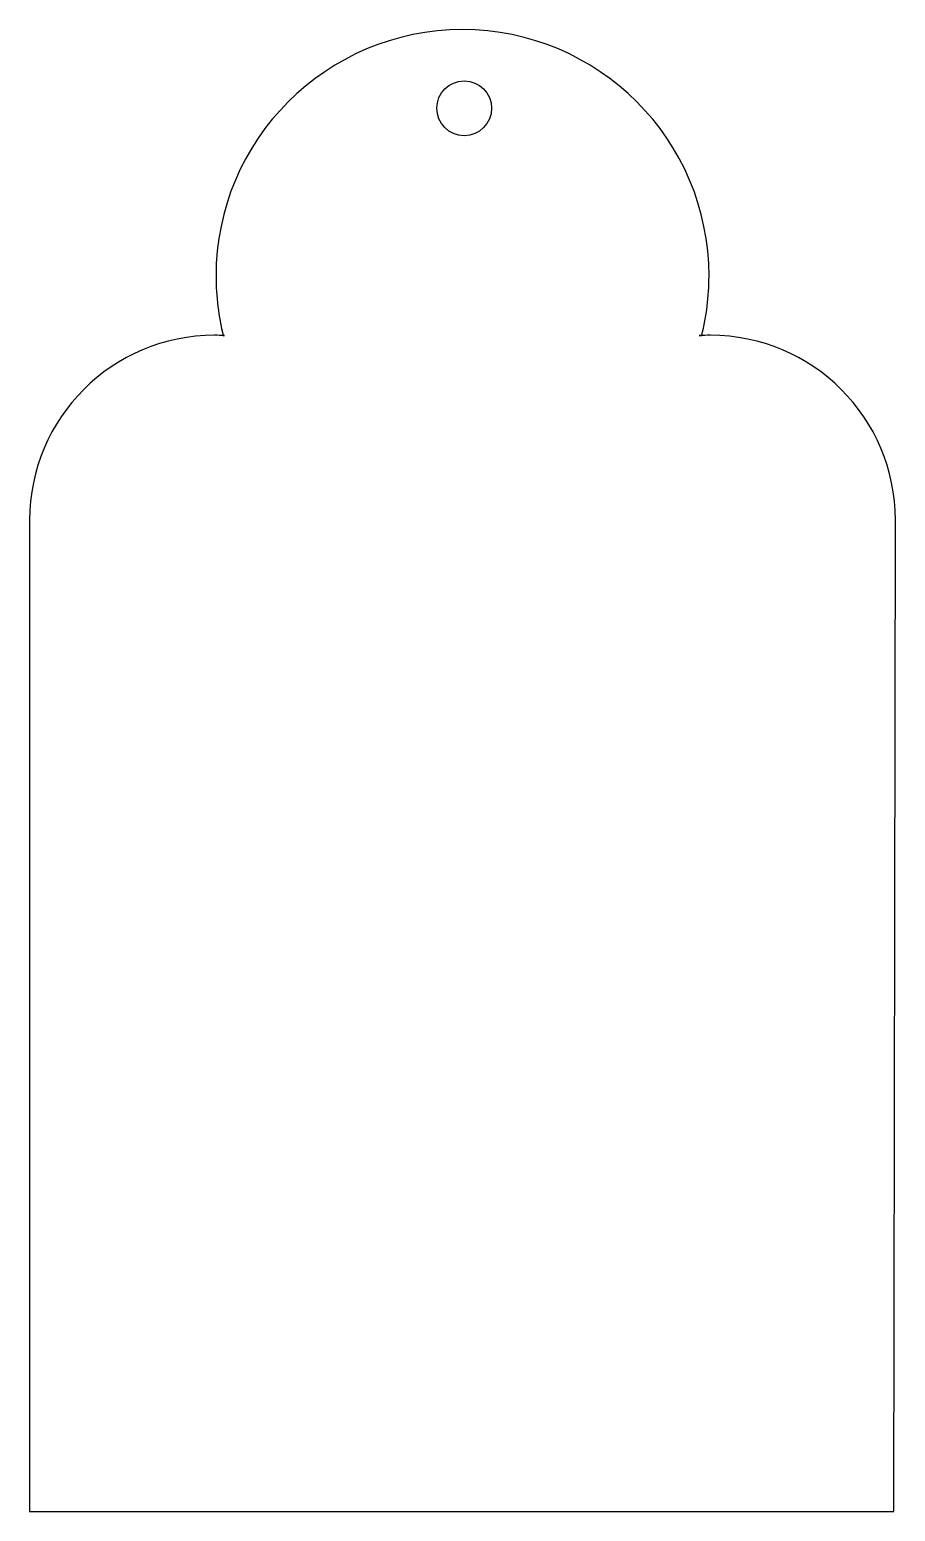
# Model space of a CAD drawing. Header units: centimetres. Extents: x -6.3 to 6.3, y -10.8 to 10.8.
import ezdxf

# ---------------------------------------------------------------- set-up
doc = ezdxf.new("R2010")
doc.units = ezdxf.units.CM
doc.header["$MEASUREMENT"] = 0
doc.layers.add('Camada 1', color=7, linetype='Continuous')

msp = doc.modelspace()

# ---------------------------------------------------------------- linework, layer by layer
at = {"layer": 'Camada 1'}
for points, knots in [([(6.26672, -10.7684), (6.26672, -10.7684), (-6.28866, -10.7684), (-6.28866, -10.7684), (-6.28866, -10.7684), (-6.28866, -10.7684), (-6.28866, 3.63983), (-6.28866, 3.63983), (-6.28866, 3.63983), (-6.28866, 5.12325), (-5.0861, 6.32578), (-3.60271, 6.32578), (-3.60271, 6.32578), (-3.55448, 6.32578), (-3.50653, 6.32454), (-3.45891, 6.32202), (-3.45891, 6.32202), (-3.45891, 6.32202), (-3.47513, 6.31829), (-3.47513, 6.31829), (-3.47513, 6.31829), (-3.54445, 6.59645), (-3.58125, 6.88749), (-3.58125, 7.1871), (-3.58125, 7.1871), (-3.58125, 9.16502), (-1.97788, 10.7684), (0.00001, 10.7684), (0.00001, 10.7684), (1.9779, 10.7684), (3.58128, 9.16502), (3.58128, 7.18713), (3.58128, 7.18713), (3.58128, 6.88992), (3.54506, 6.60118), (3.47682, 6.32506), (3.47682, 6.32506), (3.47682, 6.32506), (3.43962, 6.32091), (3.43962, 6.32091), (3.43962, 6.32091), (3.49357, 6.32414), (3.54799, 6.32578), (3.60276, 6.32578), (3.60276, 6.32578), (5.08615, 6.32578), (6.28868, 5.12322), (6.28868, 3.63981), (6.28868, 3.63981), (6.28868, 3.63981), (6.26672, -10.7684), (6.26672, -10.7684)], [0, 0, 0, 0, 0.07142857, 0.07142857, 0.07142857, 0.07142857, 0.14285714, 0.14285714, 0.14285714, 0.14285714, 0.21428571, 0.21428571, 0.21428571, 0.21428571, 0.28571429, 0.28571429, 0.28571429, 0.28571429, 0.35714286, 0.35714286, 0.35714286, 0.35714286, 0.42857143, 0.42857143, 0.42857143, 0.42857143, 0.5, 0.5, 0.5, 0.5, 0.57142857, 0.57142857, 0.57142857, 0.57142857, 0.64285714, 0.64285714, 0.64285714, 0.64285714, 0.71428571, 0.71428571, 0.71428571, 0.71428571, 0.78571429, 0.78571429, 0.78571429, 0.78571429, 0.85714286, 0.85714286, 0.85714286, 0.85714286, 1, 1, 1, 1]), ([(0.02438, 9.22701), (0.24417, 9.22701), (0.42229, 9.40515), (0.42229, 9.62494), (0.42229, 9.62494), (0.42229, 9.8447), (0.24417, 10.02285), (0.02438, 10.02285), (0.02438, 10.02285), (-0.19541, 10.02285), (-0.37355, 9.84471), (-0.37355, 9.62494), (-0.37355, 9.62494), (-0.37355, 9.40516), (-0.19541, 9.22701), (0.02438, 9.22701)], [0, 0, 0, 0, 0.2, 0.2, 0.2, 0.2, 0.4, 0.4, 0.4, 0.4, 0.6, 0.6, 0.6, 0.6, 1, 1, 1, 1])]:
    msp.add_open_spline(points, degree=3, knots=knots, dxfattribs=at)

doc.saveas('drawing.dxf')
